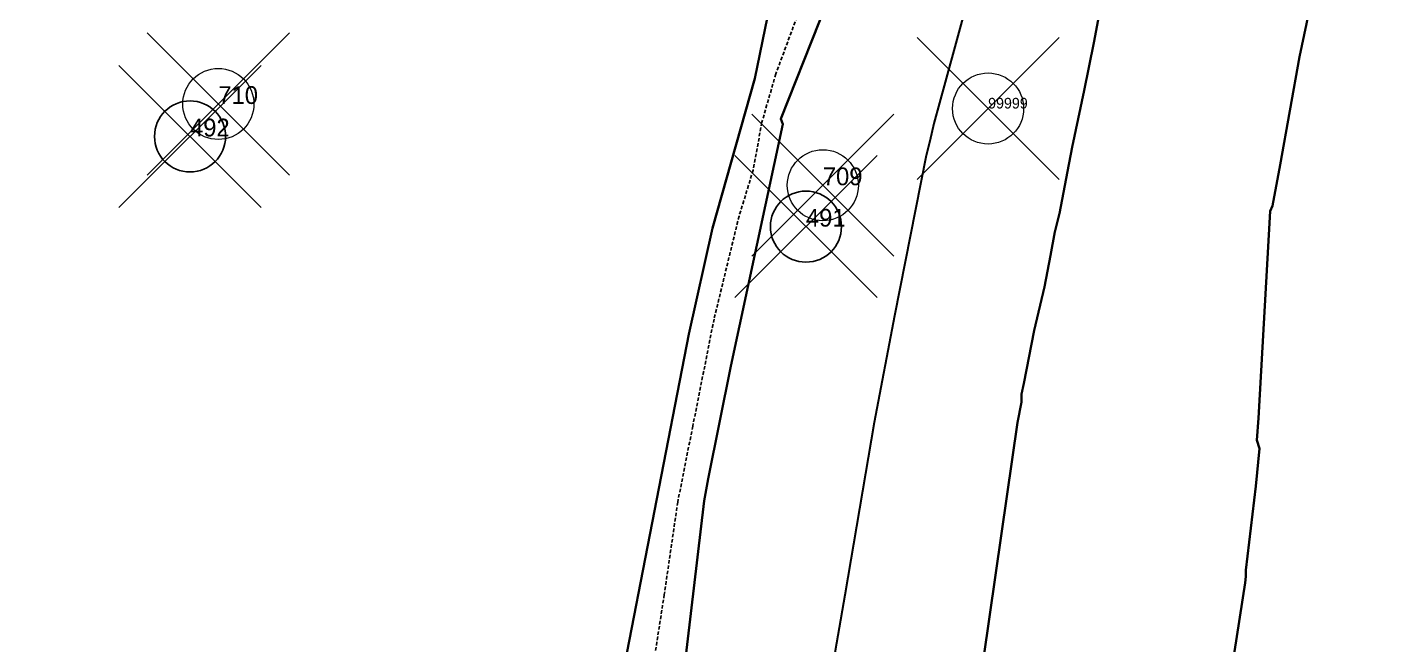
# Model space of a CAD drawing. Header units: millimetres. Extents: x -7 to 1322, y -2814 to 707.
# Drawn here: x 332.7 to 523.6, y 363.8 to 450.7 of the extents above; entities that cross this region are included whole.
import ezdxf

# ---------------------------------------------------------------- set-up
doc = ezdxf.new("R2010")
doc.units = ezdxf.units.MM
doc.header["$PDMODE"] = 35
doc.header["$PDSIZE"] = 10
doc.linetypes.add('ACAD_ISO02W100', pattern=[15, 12, -3])
doc.linetypes.add('DASHED', pattern=[0.75, 0.5, -0.25])
for name, color, linetype in [('Image', 7, 'Continuous'), ('Line_Road', 250, 'ACAD_ISO02W100'), ('Text_Survey_No_Old', 5, 'Continuous')]:
    doc.layers.add(name, color=color, linetype=linetype)
doc.layers.add('Poly_Survey_Bndry', color=250, linetype='Continuous', lineweight=30)
doc.layers.add('Text_Survey_No', color=250, linetype='Continuous', lineweight=0)
doc.styles.get("Standard").update_dxf_attribs({"font": 'Sakal Marathi_N_Ship.TTF'})
picture_1 = doc.add_image_def('image1.jpg', size_in_pixel=(14518, 11021))

msp = doc.modelspace()

# ---------------------------------------------------------------- linework, layer by layer
at = {"layer": 'Line_Road', "linetype": 'DASHED'}
msp.add_lwpolyline([(441.31, 452.89), (438.07, 444.15), (436.11, 437.34), (434.89, 430.62), (432.9, 424.14), (429.38, 409.65), (426.39, 394.58), (424.27, 383.88), (422.38, 370.88), (416.76, 334.85), (413.99, 310.95), (411.42, 297.24), (404.56, 261.63), (398.9, 221.15), (395.57, 201.72), (395.13, 193.51), (394.28, 188.86)], dxfattribs=at)
at = {"layer": 'Poly_Survey_Bndry'}
for points in [[(482.64, 528.13), (479.8, 524.81), (474.82, 520.28), (473.81, 519.53), (472.17, 518.26), (468.62, 510.58), (462.18, 496.75), (456.15, 482.17), (452.17, 471.68), (443.1, 448.71), (438.8, 437.83), (439.05, 437.07), (431.75, 403.03), (428.55, 387.17), (428.01, 384.07), (422.9, 340.85), (422.85, 340.49)], [(492.07, 526.32), (489.89, 523.22), (484.75, 516.51), (484.35, 515.97), (478.89, 499.32), (475.2, 488.47), (469.25, 470.03), (467.39, 464.26), (466.78, 462.65), (466.6, 461.77), (466.83, 461.06), (461.9, 443.01), (460.32, 437.16)], [(408.99, 321.03), (416.17, 357.77), (425.82, 407.5), (429.18, 422.45), (435.12, 443.51), (436.91, 452.18), (445.19, 474.39), (452.64, 493.5)], [(452.17, 471.68), (443.1, 448.71), (438.8, 437.83), (439.05, 437.07), (431.75, 403.03), (428.55, 387.17), (428.01, 384.07), (422.9, 340.85), (422.85, 340.49), (419.03, 311.76), (416.17, 289.84), (410.77, 257.02), (399.44, 183.59)], [(466.83, 461.06), (461.9, 443.01), (460.32, 437.16), (459.74, 434.68), (459.23, 432.67), (454.77, 410.11), (451.93, 395.1), (447.77, 370.78), (446.02, 360.51), (442.11, 338.24), (441.87, 336.86), (422.85, 340.49), (422.9, 340.85), (428.01, 384.07), (428.55, 387.17), (431.75, 403.03), (439.05, 437.07), (438.8, 437.83), (443.1, 448.71), (452.17, 471.68)], [(436.91, 452.18), (435.12, 443.51), (429.18, 422.45), (425.82, 407.5), (416.17, 357.77), (408.99, 321.03), (403.58, 322.37), (363.96, 332.32), (323, 342.56), (288.74, 351.37), (274.42, 354.94), (269.92, 356.55), (274.28, 376.67), (279.24, 399.56), (287.07, 433.68), (289.51, 444.77), (293.91, 463.5)], [(466.83, 461.06), (461.9, 443.01), (460.32, 437.16), (459.74, 434.68), (459.23, 432.67), (454.77, 410.11), (451.93, 395.1), (447.77, 370.78), (446.02, 360.51)], [(484.33, 456.56), (482.82, 448.51), (481.45, 441.81), (479.77, 433.83), (479.1, 430.42), (477.99, 424.5), (477.31, 421.91), (476.74, 418.61), (475.86, 414.19), (474.4, 408.05), (472.99, 400.57), (472.66, 399.07), (472.62, 397.97), (472.1, 395.07), (469.83, 379.47), (466.44, 356), (463.26, 332), (458.27, 302.03), (455.57, 285.85), (454.92, 284.74), (450.85, 238.49), (448.48, 213.66), (446.29, 179.99)], [(484.33, 456.56), (482.82, 448.51), (481.45, 441.81), (479.77, 433.83), (479.1, 430.42), (477.99, 424.5), (477.31, 421.91), (476.74, 418.61), (475.86, 414.19), (474.4, 408.05), (472.99, 400.57), (472.66, 399.07), (472.62, 397.97), (472.1, 395.07), (469.83, 379.47), (466.44, 356), (463.26, 332)], [(466.44, 356), (469.83, 379.47), (472.1, 395.07), (472.62, 397.97), (472.66, 399.07), (472.99, 400.57), (474.4, 408.05), (475.86, 414.19), (476.74, 418.61), (477.31, 421.91), (477.99, 424.5), (479.1, 430.42), (479.77, 433.83), (481.45, 441.81), (482.82, 448.51), (484.33, 456.56)], [(513.41, 454.31), (511.76, 446.55), (509.04, 431.37), (507.96, 425.6), (507.62, 424.85), (506, 395.68), (505.76, 392.58), (506.11, 391.44), (505.62, 386.11), (504.21, 374.3), (504.2, 373.43), (504.09, 372.54), (500.61, 349.85)], [(513.41, 454.31), (511.76, 446.55), (509.04, 431.37), (507.96, 425.6), (507.62, 424.85), (506, 395.68), (505.76, 392.58), (506.11, 391.44), (505.62, 386.11), (504.21, 374.3), (504.2, 373.43), (504.09, 372.54), (500.61, 349.85)], [(500.61, 349.85), (504.09, 372.54), (504.2, 373.43), (504.21, 374.3), (505.62, 386.11), (506.11, 391.44), (505.76, 392.58), (506, 395.68), (507.62, 424.85), (507.96, 425.6), (509.04, 431.37), (511.76, 446.55), (513.41, 454.31)], [(386.98, 168.27), (390.25, 196.75), (391.04, 204.39), (396.38, 241.49), (408.99, 321.03), (416.17, 357.77), (425.82, 407.5), (429.18, 422.45), (435.12, 443.51), (436.91, 452.18)], [(460.32, 437.16), (459.74, 434.68), (459.23, 432.67), (454.77, 410.11), (451.93, 395.1), (447.77, 370.78), (446.02, 360.51), (442.11, 338.24), (441.87, 336.86)]]:
    msp.add_lwpolyline(points, dxfattribs=at)
at = {"layer": 'Text_Survey_No'}
for p in [(359.63, 439.92), (467.94, 439.28), (444.69, 428.48)]:
    msp.add_point(p, dxfattribs=at)
at = {"layer": 'Text_Survey_No_Old'}
for p in [(355.65, 435.35), (442.31, 422.66)]:
    msp.add_point(p, dxfattribs=at)

# ---------------------------------------------------------------- texts
at = {"layer": 'Text_Survey_No', "linetype": 'DASHED'}
for s, height, p in [('710', 2.5, (359.63, 439.92)), ('99999', 1.5, (467.94, 439.28)), ('709', 2.5, (444.69, 428.48))]:
    msp.add_text(s, height=height, dxfattribs=at).set_placement(p)
at = {"layer": 'Text_Survey_No_Old', "linetype": 'DASHED'}
for s, p in [('492', (355.65, 435.35)), ('491', (442.31, 422.66))]:
    msp.add_text(s, height=2.5, dxfattribs=at).set_placement(p)

# ---------------------------------------------------------------- pictures from other files: only their frames are drawn
at = {"layer": 'Image'}
image = msp.add_image(picture_1, insert=(0, 0), size_in_units=(921.89, 699.83), dxfattribs=at)
image.dxf.flags = 7

doc.saveas('drawing.dxf')
